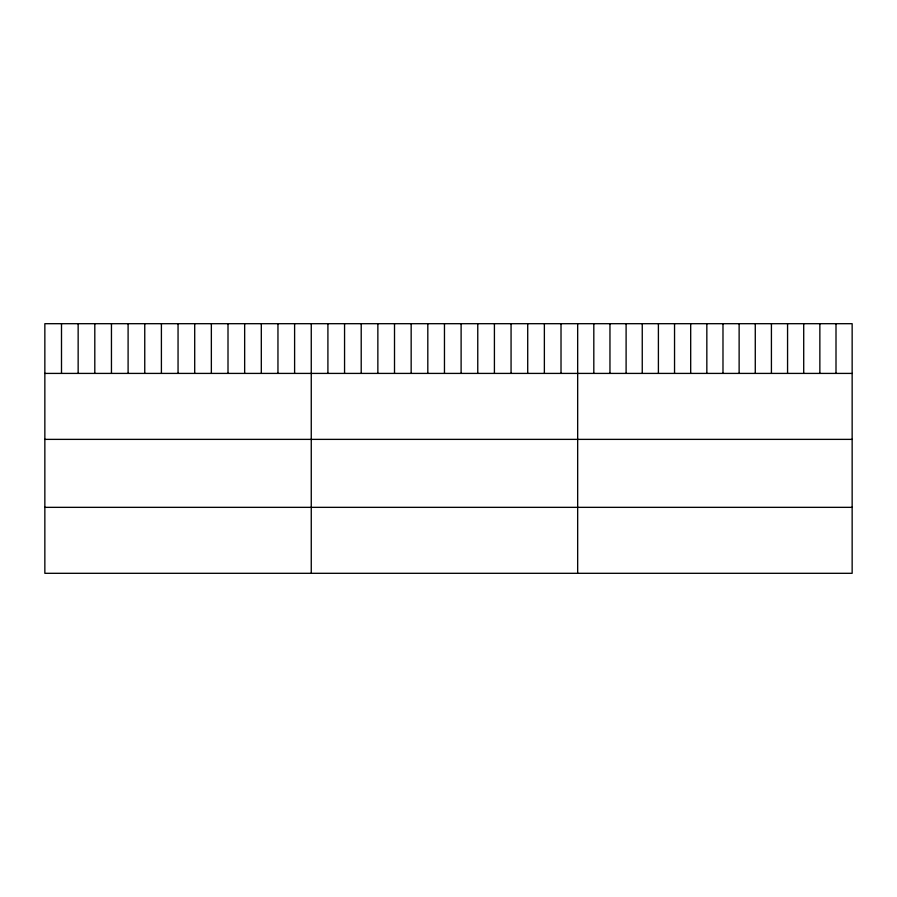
<?xml version="1.0" encoding="UTF-8"?>
<svg xmlns="http://www.w3.org/2000/svg" width="897" height="897" viewBox="0 0 897 897"><rect width="100%" height="100%" fill="white"/><g stroke="black" fill="none" stroke-linecap="round" stroke-linejoin="round"><path stroke-width="1.35" d="M852.15 373.41L852.15 573.306L44.85 573.306L44.85 323.694L852.15 323.694L852.15 373.41L44.85 373.41M44.85 439.373L852.15 439.373M44.85 507.343L852.15 507.343M836.004 323.694L836.004 373.41M819.858 323.694L819.858 373.41M803.712 323.694L803.712 373.41M787.566 323.694L787.566 373.41M771.42 323.694L771.42 373.41M755.274 323.694L755.274 373.41M739.128 323.694L739.128 373.41M722.982 323.694L722.982 373.41M706.836 323.694L706.836 373.41M690.69 323.694L690.69 373.41M674.544 323.694L674.544 373.41M658.398 323.694L658.398 373.41M642.252 323.694L642.252 373.41M626.106 323.694L626.106 373.41M609.96 323.694L609.96 373.41M593.814 323.694L593.814 373.41M577.668 323.694L577.668 573.306M561.017 323.694L561.017 373.41M544.367 323.694L544.367 373.41M527.716 323.694L527.716 373.41M511.066 323.694L511.066 373.41M494.415 323.694L494.415 373.41M477.765 323.694L477.765 373.41M461.114 323.694L461.114 373.41M444.464 323.694L444.464 373.41M427.813 323.694L427.813 373.41M411.162 323.694L411.162 373.41M394.512 323.694L394.512 373.41M377.861 323.694L377.861 373.41M361.211 323.694L361.211 373.41M344.56 323.694L344.56 373.41M327.91 323.694L327.91 373.41M311.259 323.694L311.259 573.306M294.608 323.694L294.608 373.41M277.958 323.694L277.958 373.41M261.307 323.694L261.307 373.41M244.657 323.694L244.657 373.41M228.006 323.694L228.006 373.41M211.356 323.694L211.356 373.41M194.705 323.694L194.705 373.41M178.055 323.694L178.055 373.41M161.404 323.694L161.404 373.41M144.753 323.694L144.753 373.41M128.103 323.694L128.103 373.41M111.452 323.694L111.452 373.41M94.802 323.694L94.802 373.41M78.151 323.694L78.151 373.41M61.501 323.694L61.501 373.41"/></g></svg>
